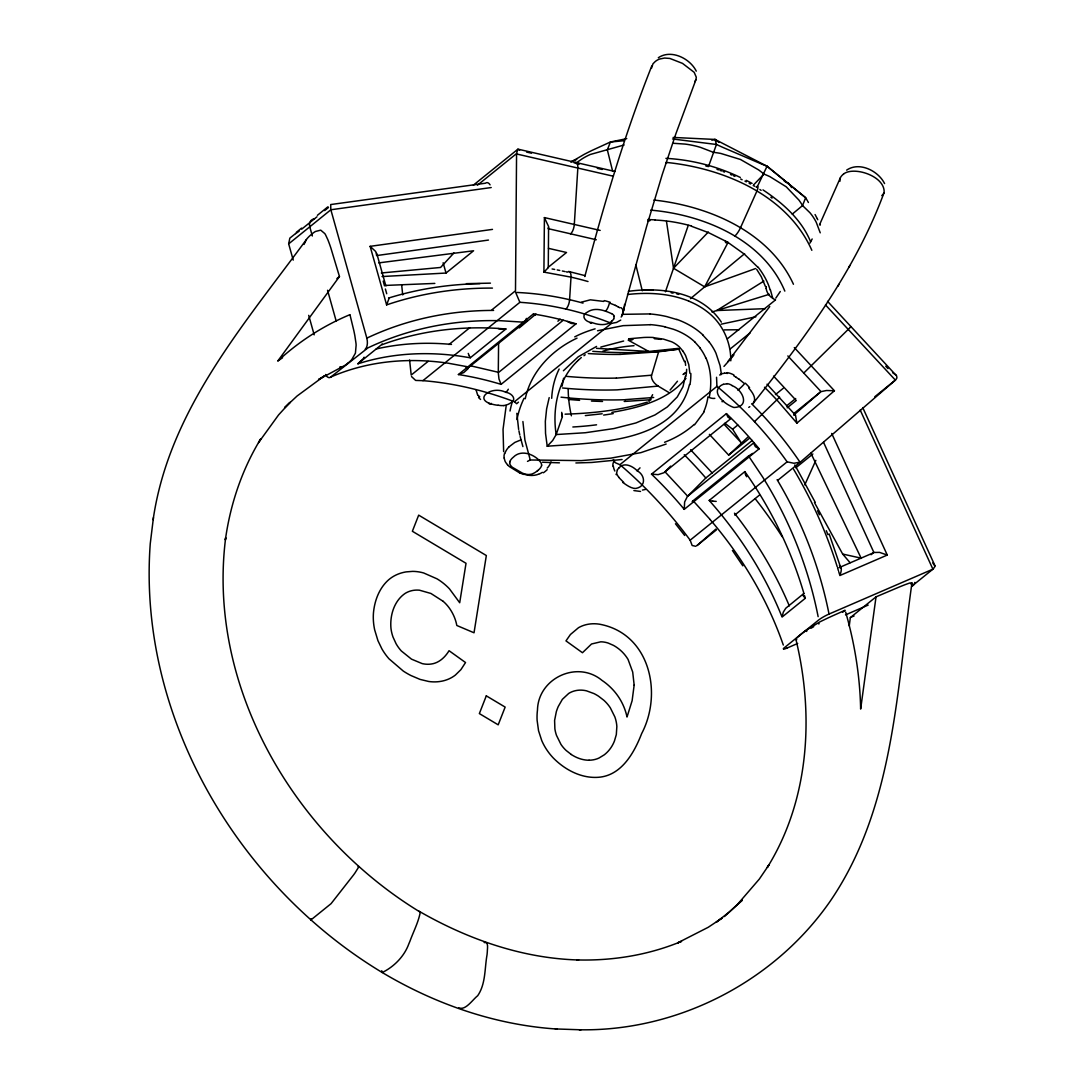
<?xml version="1.0" encoding="UTF-8"?>
<svg xmlns="http://www.w3.org/2000/svg" width="1084" height="1084" viewBox="0 0 1084 1084"><rect width="100%" height="100%" fill="white"/><g stroke="black" fill="none" stroke-linecap="round" stroke-linejoin="round"><path stroke-width="1.5" d="M548.274 267.558L548.585 226.488L544.412 217.667L543.911 272.111L571.011 277.138A366.419 309.807 59.2 0 1 588.016 281.528M382.096 343.872L382.002 344.495M498.586 343.438L498.288 372.273L470.551 365.796M389.224 297.992L386.595 304.821L370.132 246.339L492.488 229.388M794.287 347.585L834.423 390.755L796.889 423.139L795.507 415.199L767.025 384.197M754.017 443.966L755.385 446.676L759.166 448.817L684.234 509.358A336.826 270.919 51.1 0 0 651.498 474.155L726.416 413.614A336.826 270.919 51.1 0 1 759.166 448.817M579.249 1029.746L580.997 1029.8C678.665 1030.979 774.545 981.386 830.195 901.211C893.934 808.027 896.549 690.955 911.956 582.962L910.018 582.962A20.203 2.629 -28.7 0 0 909.069 583.246L905.492 584.52A94.782 12.317 -28.7 0 0 899.029 587.108L876.035 596.85L850.33 617.623L849.26 625.888M509.751 462.854L509.995 461.486M541.539 465.131L541.512 464.087A10.691 5.894 22.9 0 0 538.409 459.887M548.572 227.315L548.084 228.629L596.281 239.754M381.758 970.722L382.259 972.524C434.792 1003.852 494.087 1024.61 555.306 1028.933L556.946 1029.001M766.252 286.582L766.225 288.439M623.815 310.769L624.574 304.374M153.196 519.724L153.454 517.542C169.849 409.44 244.008 324.672 306.393 239.55L307.639 237.992A73.305 38.401 84.7 0 1 311.122 234.659L312.49 233.534A79.322 41.558 84.7 0 1 315.444 231.475L320.715 230.147L324.834 233.629A20.203 10.583 84.7 0 1 325.62 234.943L327.829 239.672A94.782 49.661 84.7 0 1 330.837 247.911L339.468 276.528L277.734 361.108C298.723 341.568 323.222 325.85 349.658 314.78M153.454 517.542L150.256 543.653C137.465 715.291 236.597 884.856 382.259 972.524C393.993 966.765 404.318 956.373 408.844 943.825A96.124 23.78 -59.2 0 0 410.009 941.048C413.492 931.481 418.438 922.213 420.28 912.159C294.685 835.778 206.624 687.134 225.675 537.664L225.364 539.94C230.296 504.277 242.003 469.48 260.824 438.735L258.548 442.597L278.574 414.928L290.078 402.34L284.591 407.692L297.111 395.985L324.387 375.904L318.56 379.536L344.698 365.484A76.408 40.027 84.7 0 0 347.639 363.411L348.316 362.869M876.035 596.85L860.642 709.085C859.978 676.267 854.72 643.598 845.642 612.067M685.359 376.216L683.001 386.69L677.27 396.947L667.283 406.974L654.98 414.942L635.915 422.95L613.842 428.573L585.346 432.733L556.173 434.548L552.704 440.456L547.217 446.242L545.537 433.41L545.333 421.324L546.621 408.912L549.195 397.625M651.443 68.333L652.988 63.78L655.129 61.639A32.276 17.439 21.4 0 1 659.478 59.064L664.587 58.048L669.858 58.441L682.514 63.387L694.194 72.343L696.294 77.235L695.969 79.566L675.874 133.793L662.27 174.483L646.633 226.434L622.338 314.319M476.012 389.684L477.57 394.806M562.108 386.121L563.599 378.208M689.465 384.481C675.576 443.451 595.075 442.435 547.217 446.242M911.956 583.029L911.102 584.262M716.551 377.286L716.931 386.378A334.753 289.455 52.1 0 1 754.478 421.676A334.78 289.482 52.1 0 1 787.106 461.838L793.922 463.261L799.992 462.163A342.707 295.905 52.1 0 0 762.174 414.671A342.693 295.891 52.1 0 0 751.632 403.763M506.147 406.012L503.044 429.332L503.64 451.635M622.948 313.059L623.029 312.585A17.872 7.1 6.1 0 0 622.812 311.013M525.252 398.776C530.943 371.378 552.203 349.671 577.027 338.14M584.818 276.569C603.653 205.337 624.533 134.538 651.769 66.016M304.035 244.456L306.393 239.55M504.494 453.451L504.046 455.646A16.68 11.734 24.9 0 0 504.263 458.085M678.936 349.102L658.638 351.785L651.647 375.186L616.43 378.14M535.957 314.008L519.263 327.924M562.339 416.798L562.027 414.264L562.339 416.798L556.173 434.548C552.217 408.953 557.718 380.321 576.837 361.704M665.427 291.786L688.259 225.377M708.462 166.624L716.456 144.484L715.061 139.443L673.137 137.424M364.088 357.192L363.696 358.113M756.957 187.437L767.066 166.245L715.061 139.443L711.795 140.161M843.569 174.063A32.276 17.439 21.4 0 0 840.534 177.41L819.518 224.808M843.528 174.036C853.636 165.933 885.303 176.001 884.11 192.532C855.127 270.973 804.545 338.235 753.258 403.262L752.581 404.061M518.477 402.15L516.675 403.722L514.466 401.757A334.658 251.813 44.3 0 0 422.936 380.66L415.646 380.43L411.513 376.554M840.317 177.912L839.87 181.353M468.166 368.059L467.746 368.845M804.775 484.887L815.846 460.361M363.614 358.276L357.937 363.763L381.094 345.024L387.015 342.91A339.102 288.466 46.1 0 1 497.935 328.411L505.943 328.98L470.293 357.788L463.031 356.595A339.102 254.523 55 0 0 363.154 362.205L357.856 363.804M311.149 918.798L310.81 920.031L331.067 903.663L353.492 875.032A96.097 11.477 -48.3 0 0 355.024 872.905L358.98 866.59L358.059 866.672M666.497 221.448L673.516 268.263L704.668 286.853L728.082 242.342M617.365 469.941L616.633 473.003A8.889 4.932 37.1 0 0 618.856 477.258M809.965 243.114L812.173 238.968M648.95 401.568L652.636 394.671M614.181 460.619L613.07 463.383A17.872 11.436 39.7 0 0 612.88 466.174M704.166 411.852L694.587 424.779M694.749 81.788L695.969 79.566M613.707 318.886L614.194 316.433M848.799 267.341L849.883 265.472M837.986 286.135L839.016 284.347M622.758 482.448C623.896 482.908 632.541 490.618 637.907 487.895C646.294 485.063 644.465 474.616 637.446 470.998M376.704 255.363L375.701 251.529L370.132 246.339M548.125 267.843L543.911 272.111M467.611 369.075L463.789 372.571L458.397 374.536L533.314 313.994A336.826 270.919 51.1 0 1 576.01 323.818L501.079 384.359A336.826 270.919 51.1 0 0 458.397 374.536M775.805 298.114L780.29 291.501M803.434 593.924L803.312 595.943L805.317 598.273L782.065 617.053L783.298 612.175L785.764 608.246L803.8 593.531M769.748 306.542L727.933 361.528M753.258 403.262C757.038 398.072 752.011 391.947 748.705 387.991M685.969 378.33C668.083 400.375 638.639 407.774 611.823 412.367M563.409 370.755L578.246 356.785L596.566 346.433M670.075 390.077L677.486 381.216M723.963 366.406L731.497 357.91A7.967 0.677 -45.6 0 0 733.827 354.929M683.11 374.522L685.589 372.557M453.911 252.965L440.592 267.463L381.338 272.978M673.516 268.263L708.313 232.044M753.543 184.958L763.976 174.09A102.56 89.552 -19.4 0 1 769.965 176.678L786.252 186.814L798.922 200.079A92.154 80.46 -19.4 0 1 802.553 205.567L809.938 212.735A101.91 70.853 -28.7 0 1 816.238 222.261L820.236 232.83M670.657 466.106L664.993 471.784L687.676 496.187L705.806 478.003L752.269 440.47M709.383 434.345L728.665 455.09L747.621 437.353M577.284 361.257L578.192 360.376M618.964 467.895C624.343 461.716 632.812 466.242 637.406 470.971M508.735 447.055L514.832 442.421L521.011 439.86M612.067 320.837C607.311 326.027 598.463 325.065 592.135 322.585A7.954 2.696 -72.3 0 1 590.252 323.018M578.382 360.186L581.322 357.53M419.034 911.224C467.434 939.083 522.203 958.446 578.639 959.977L576.891 959.923C612.555 960.925 648.517 955.085 681.538 941.359L677.771 942.823L708.218 927.294L722.378 917.877L716.239 922.199L729.573 911.766L742.147 900.235L736.998 904.977L759.288 879.124L768.895 864.991L767.364 867.376C809.355 799.816 814.301 715.006 795.846 639.14C796.51 638.042 797.567 637.256 798.488 636.389A76.408 9.932 -28.7 0 1 801.157 634.154L801.835 633.598A70.731 9.2 -28.7 0 1 805.737 630.563L819.734 621.959A24.268 3.157 -28.7 0 1 821.469 621.091L827.702 618.097A100.053 13.008 -28.7 0 1 832.146 616.051L845.114 610.265L842.58 612.311M724.41 916.563L742.147 900.235M570.875 162.153L583.991 154.47A145.039 17.276 -18.5 0 1 591.823 150.513L610.414 142.004L626.769 138.644M538.409 470.117L536.919 471.35M683.448 374.183L684.505 373.424M715.928 529.046L696.917 545.631L716.483 529.832M793.867 414.969L820.574 391.934L794.45 413.045M620.739 320.092L616.539 322.436L611.484 323.357A334.78 283.33 59.4 0 0 519.873 302.314L515.645 292.409A342.707 289.753 59.2 0 1 583.029 303.113M690.481 298.642L744.6 253.697M792.255 214.131L802.553 205.567L805.629 197.722L767.066 166.245A104.05 8.062 23.5 0 1 760.914 163.752L723.109 147.505A93.481 7.236 23.5 0 1 716.456 144.484L672.568 138.969M803.759 373.045L851.048 326.623L850.384 327.016M754.478 421.676L779.613 397.178L778.935 397.516M296.298 232.369L301.569 228.101M317.382 215.323L327.937 206.8M299.157 231.19L295.607 233.616M301.704 229.13L317.002 216.773M324.644 210.594L328.479 207.505M293.222 260.106L288.669 243.859L330.864 209.768L491.215 187.546M336.894 278.602L339.468 276.528M473.396 185.147L517.773 149.307L519.67 150.12M477.448 185.201L516.567 153.589L517.773 149.307M382.042 276.542L446.012 273.046L473.586 250.77L378.75 262.884M524.561 322.246L500.7 320.715A341.338 295.024 44.2 0 0 367.896 347.896L330.728 377.069L333.005 376.08A341.338 249.618 56.1 0 1 448.207 363.208L469.115 367.056L527.163 320.336M428.139 361.365L411.202 375.064L409.603 360.037M449.006 344.509L469.86 327.653M492.028 309.739L515.496 290.783L516.567 153.969L613.314 176.218M548.328 267.192L566.512 252.491L548.436 248.331M422.923 380.66L519.873 302.314M563.26 320.2L498.274 372.706L498.979 378.98L501.079 384.359M514.466 401.757L611.484 323.357M727.31 338.845L775.548 299.862M730.44 348.763L750.196 332.802M613.314 459.589L615.292 462.692L619.885 464.697L716.931 386.378M730.995 418.505L663.869 472.759L658.178 474.629L651.498 474.155M724.871 423.207L732.594 429.223L737.784 425.036M775.426 394.617L783.217 388.316M786.605 405.85L795.697 398.506M728.665 455.09L749.451 438.288M787.147 407.841L796.239 400.497L773.542 376.08M753.922 442.706L687.405 496.458L684.641 501.946L684.234 509.358M692.188 501.621A7.886 1.03 -28.7 0 1 693.042 500.794L748.543 455.971L762.702 477.123A341.338 277.951 63.4 0 1 818.135 616.674M781.754 616.268L779.464 610.726A339.102 267.287 42.3 0 0 714.884 506.973L709.221 500.429L744.871 471.608L749.803 478.762A339.102 275.715 60.3 0 1 803.325 591.444L803.962 593.571M695.86 546.309L692.148 545.496L690.156 540.184L787.106 461.838M874.788 396.744L895.845 379.712L896.929 377.869L896.644 375.918L827.539 301.338M734.735 515.076L759.505 495.063M777.756 480.32L801.225 461.35L895.384 380.118L825.48 304.929M795.805 467.787L812.878 453.993M871.035 554.723L873.406 552.813A7.954 4.607 66.6 0 1 873.894 552.488L879.531 552.379L887.268 555.062L839.87 575.536C840.94 572.65 842.715 566.62 839.544 567.325M783.326 648.733A8.442 1.098 -28.7 0 1 784.206 647.839L818.759 619.926A8.442 1.098 -28.7 0 1 828.962 614.1M666.159 444.034L640.956 452.624L610.969 458.112L581.268 460.619L530.252 459.982L527.488 461.391M575.767 163.237L582.338 158.698A153.765 99.809 73.1 0 1 590.265 154.484L624.086 144.999M748.746 407.394L749.803 406.649M846.631 170.147C859.422 161.272 878.379 170.947 884.571 183.575M278.629 360.43L282.572 357.734M658.313 57.737C671.131 48.97 690.047 58.468 696.267 71.138M763.868 281.095L716.741 310.539L765.331 308.655M794.03 414.86L795.439 415.131M581.525 302.124L590.373 299.821L603.707 301.42M535.225 314.997L533.382 314.075M295.404 233.697L289.834 238.141L288.669 243.859M852.173 616.81L850.33 617.623M853.108 616.417L854.043 616.01M838.989 567.677L873.406 552.813M845.493 614.872L868.176 605.075M786.849 648.137L797.702 643.449M538.558 474.142L536.81 474.792A18.225 13.428 18.4 0 1 523.857 474.169M571.973 161.164L576.715 159.416M484.169 942.552C489.087 941.251 487.217 949.123 487.299 951.86A96.097 34.864 -70.7 0 1 487.041 954.76C484.575 968.364 485.849 983.852 477.705 995.695C472.583 999.678 465.402 1010.938 458.817 1007.781M704.668 286.853L755.589 268.547M600.807 347.07L623.652 341.026M386.554 304.916C420.551 293.303 456.554 287.87 492.448 288.1M723.313 384.319L727.025 383.804M645.454 489.44L642.419 490.063M711.958 312.002L769.274 294.306M647.324 402.11C620.739 410.321 592.826 413.289 565.103 414.169M342.029 366.704L339.848 366.92M597.555 330.755L623.164 325.647L650.034 324.726M721.199 324.17L755.9 316.785M505.849 329.008L501.906 329.346M503.803 405.646L507.746 404.508A28.618 13.807 9.2 0 0 510.388 403.058C517.786 399.454 511.336 392.869 505.822 392.34A7.954 3.13 -70.2 0 0 508.315 389.224M628.72 338.791L643.842 337.463A78.875 47.208 20.6 0 1 653.408 337.476M376.527 255.58L488.464 240.065M679.18 349.075L656.592 351.528L633.652 352.585A359.617 194.28 21.4 0 1 592.772 351.338M796.767 639.668L795.791 639.533M602.203 413.776L585.333 415.592M622.081 459.494L591.701 462.475L575.889 462.963M658.638 351.785L620.048 354.414M678.299 348.384L648.774 351.46L596.471 348.343M653.706 397.489L625.319 399.63M627.528 294.509C648.042 292.165 669.451 293.263 688.76 301.095M628.381 291.339C661.497 286.759 701.565 291.935 721.334 322.124M647.771 221.109L648.246 221.055A10.881 9.851 62.6 0 0 649.926 220.662M651.118 399.711L624.208 401.459M576.01 323.818L571.132 323.425L567.488 321.528M724.627 373.235L721.768 373.682A41.043 23.74 52.2 0 0 720.535 374.129M385.999 285.404L434.833 283.412M466.418 283.656L490.442 283.141M640.522 491.445L633.883 490.578M643.923 290.051L653.029 289.984L651.85 289.984M724.261 329.888L739.058 329.753M673.286 143.278L685.291 144.104A101.91 92.465 60.9 0 1 700.44 147.356L713.38 152.329A92.154 87.167 14.8 0 1 720.779 153.44L740.453 159.47L758.529 169.849A102.56 97.004 14.8 0 1 763.976 174.09M561.742 414.224L561.729 412.327M647.853 219.524L654.939 219.849M555.306 1028.933L580.997 1029.8M591.444 401.066L602.528 401.473M542.42 462.218L559.439 462.841M665.861 163.115L666.565 163.156M650.644 210.133C703.326 214.618 763.217 239.388 784.83 291.108M665.915 158.345C691.673 159.741 717.066 166.299 740.318 177.451M730.02 418.465L727.879 417.069L726.443 413.695M650.075 313.926L622.379 314.333A41.043 15 -4.4 0 1 621.796 315.146M653.462 337.666L663.543 339.143L671.673 341.785A18.387 10.677 20.3 0 1 677.934 345.715A21.26 12.425 20.2 0 1 679.356 346.921L682.703 350.823M666.118 162.397C723.204 168.061 787.309 194.944 811.835 250.309M568.287 399.413L579.588 400.348M653.869 200.052C708.489 205.906 769.342 231.691 793.447 284.265M654.424 338.723L661.104 339.387M834.423 390.755L826.536 390.497L821.035 391.622L787.838 355.931M712.703 501.201L709.221 500.429M552.108 268.967L554.669 269.442M671.199 292.788L673.096 293.141M557.217 269.93L559.778 270.444M498.112 405.335C469.426 401.676 490.483 384.495 505.713 392.3M562.325 270.986L564.872 271.542M814.45 502.542L842.674 554.059L860.764 558.07M619.885 464.697L619.98 464.711A334.658 245.675 50.3 0 1 690.156 540.184M566.16 271.827L567.433 272.111A7.954 3.306 -77 0 1 571.011 277.138L569.588 299.699A7.954 3.306 -77 0 1 565.875 309.075M614.994 171.489L518.301 149.226M526.594 152.072L531.526 153.21M575.916 163.413L579.195 164.172M597.284 168.332L602.216 169.47M544.344 217.572L600.17 230.418M664.885 326.853L673.381 329.251A41.585 26.246 18.9 0 1 695.061 342.165M568.856 271.528L585.197 275.675M676.89 293.954L678.692 294.387M705.833 165.974L707.595 166.462M611.539 313.669C604.411 310.295 594.818 307.002 587.582 312.002C580.021 315.498 585.468 322.3 591.837 322.49M691.429 226.258L708.57 232.653L727.134 241.908M716.985 169.334L718.502 169.863M676.809 319.563L666.89 316.609A75.474 46.978 19.5 0 0 650.088 313.967M720.02 170.391L721.524 170.933M523.355 473.667L512.393 467.326A10.203 5.406 19.7 0 1 509.629 462.814M723.042 171.502L724.546 172.071M892.633 372.706L896.129 375.118M730.521 174.47L732.012 175.093M733.489 175.743L734.938 176.38M615.59 305.417L609.411 303.019A7.954 2.656 -72.6 0 1 605.536 311.162M520.117 473.207L509.697 466.798A25.65 17.9 13.9 0 1 507.488 464.86M740.697 179.036L742.12 179.727M784.274 181.177L788.786 183.467L791.618 187.559M744.952 181.123L746.361 181.841M746.253 180.35L752.079 183.386M749.139 183.291L750.534 184.023M733.882 375.904L736.117 377.178M628.164 340.119L648.774 351.46M753.272 185.513L754.64 186.272M618.097 306.731L619.791 307.802M775.412 299.97L772.743 298.385L770.439 289.916M668.747 392.422L658.151 386.094L617.148 389.861A339.644 183.494 21.4 0 1 562.488 387.977M732.106 385.647C742.73 389.576 750.548 406.947 733.936 407.489C726.253 405.091 710.318 393.302 720.806 385.606A28.618 16.531 34.5 0 1 723.34 384.346M727.703 242.247L744.356 254.157L757.797 267.206M759.857 189.51L761.117 190.35M762.973 189.89C782.621 202.925 801.374 219.402 810.588 241.664M571.254 754.478L566.119 750.453A28.645 23.035 51.1 0 1 560.929 744.342L556.526 735.453A33.482 26.924 51.1 0 1 554.886 728.882L554.601 720.44L556.322 711.727A66.097 53.17 51.1 0 1 558.26 706.511L562.366 699.343L568.693 693.448A31.707 25.501 51.1 0 1 572.433 691.592A32.588 26.206 51.1 0 1 576.498 690.481L577.88 690.278A29.661 23.848 51.1 0 1 586.471 690.82L593.978 693.584A41.639 33.482 51.1 0 1 598.531 696.199L603.883 700.305A31.937 25.691 51.1 0 1 610.319 707.811L614.858 716.917A32.899 26.463 51.1 0 1 616.85 726.565L616.322 734.6L614.438 741.022A47.859 38.496 51.1 0 1 604.276 754.816L598.91 758.082A32.683 26.287 51.1 0 1 589.073 760.209M738.949 379.061L744.532 383.682A7.954 1.165 -46.4 0 1 737.825 390.132M479.765 396.825L478.993 396.216M715.061 139.443L718.922 142.37M770.873 197.22L772.038 198.115M932.755 562.948L935.072 566.322L933.134 569.073L829.03 614.059A349.156 284.293 63.1 0 0 777.092 479.67M538.612 459.806C532.027 453.491 520.483 449.779 513.301 457.245A35.203 18.631 18.7 0 0 509.887 461.445M443.234 601.363L430.917 593.463L419.481 590.197A30.772 24.756 51.1 0 0 412.015 590.617A32.574 26.206 51.1 0 0 405.308 593.3C394.183 600.726 389.793 615.427 390.958 628.259A36.964 29.729 51.1 0 0 393.031 637.094L396.08 643.733A32.29 25.962 51.1 0 0 401.351 650.983L411.5 659.153L422.232 663.625A29.566 23.78 51.1 0 0 431.107 664.045C438.939 663.083 445.131 657.216 449.047 650.712L465.537 662.541L460.917 669.627L455.321 675.115A47.764 38.414 51.1 0 1 445.118 680.346A50.149 40.338 51.1 0 1 441.229 681.28A48.075 38.672 51.1 0 1 428.79 681.497L420.036 679.397L410.89 675.508A75.514 60.745 51.1 0 1 403.343 671.118L388.966 658.774A49.62 39.918 51.1 0 1 381.907 648.909L377.937 640.658L374.657 629.818A60.46 48.631 51.1 0 1 373.452 612.948C374.563 600.658 379.237 588.056 388.682 579.764A50.962 40.989 51.1 0 1 397.706 574.263L399.739 573.49A56.097 45.121 51.1 0 1 406.148 571.891L412.652 571.376A46.842 37.669 51.1 0 1 423.614 572.948L437.001 578.829A49.092 39.485 51.1 0 1 449.481 588.869L459.697 602.745L466.025 563.301L412.367 531.268L418.681 515.144L486.337 555.536L474.033 632.785L456.811 625.482A37.547 30.203 51.1 0 0 450.185 609.316A32.235 25.921 51.1 0 0 443.234 601.376M623.679 482.38L618.679 477.312M480.564 399.454L478.518 397.53M478.613 395.89L477.895 395.186M702.906 335.146L708.895 341.69M695.034 342.178L700.034 347.828M693.11 500.767L710.21 519.548M885.736 366.202L887.986 368.614M724.098 424.305L741.117 442.597L732.594 429.223M690.603 449.738L712.283 473.058M507.61 464.806L506.228 463.125A16.097 12.48 2.3 0 1 505.063 461.215L504.141 458.071M842.674 554.059L850.086 562.718M796.889 423.139L776.957 400.077A366.419 316.379 52.1 0 0 764.491 387.232M675.44 523.748L684.682 535.469M470.293 357.788L469.25 355.904M732.432 550.469L742.838 565.848M756.7 269.347L761.28 276.705L765.48 286.596M839.436 565.252L841.211 568.111M678.828 349.238L684.465 361.69M794.816 464.928L815.182 502.244M793.569 469.209C811.862 499.887 826.564 532.691 837.227 566.756M807.146 200.31L805.629 197.722L772.364 170.581A104.05 0.718 39.4 0 1 767.052 166.245M807.58 201.041L808.42 202.505M815.073 214.537L816.74 217.721M817.051 218.345L817.756 219.727M820.019 224.307L820.358 225.011M810.9 453.22L861.252 558.395M934.936 565.658L862.756 407.625M860.195 410.05L932.904 569.181L911.807 586.227A7.954 6.396 51.1 0 0 914.91 582.379M831.699 433.437L887.268 555.062M823.596 442.421L873.894 552.488M706.077 358.181C711.375 370.484 711.768 384.413 709.234 397.435A7.954 6.274 10.2 0 0 714.83 398.356M829.152 533.924L840.466 566.824M376.731 253.358L385.89 286.013M745.521 474.778L744.871 471.608M783.312 645.048L783.244 644.858A341.338 266.691 39.6 0 0 710.156 519.588M530.252 459.982L524.913 440.023L522.908 421.527M837.58 567.908L838.433 570.699M838.772 571.796L839.558 574.479M522.908 446.608L520.144 436.473M804.585 595.712L805.317 598.273M443.126 262.762L446.012 273.046M383.194 281.135L384.508 285.864M385.403 289.022L386.717 293.737M312.341 235.987L309.767 226.813A7.954 6.396 51.1 0 1 314.455 218.833M327.558 290.268L336.216 321.189M308.71 315.349L314.184 334.848M349.956 314.658L353.791 330.485A100.053 52.425 84.7 0 1 354.874 335.837L355.972 343.181A24.268 12.71 84.7 0 1 356.121 345.2L355.416 353.181L351.799 359.549A70.731 37.059 84.7 0 1 348.316 362.842M612.636 171.204L607.338 149.849L610.414 142.004A119.714 6.287 -8.6 0 0 622.162 140.879A127.248 6.68 -8.6 0 0 624.221 140.663M635.888 265.011L642.284 290.783M518.924 430.836L519.792 435.036M518.64 429.44L516.838 413.329M685.21 361.216L685.63 365.376M721.416 374.468L720.115 365.755L715.996 353.276A75.555 46.91 18.8 0 0 708.95 341.677M401.663 284.889L402.72 294.902M689.885 373.262L688.746 364.536L685.63 355.633A49.498 29.593 19 0 0 682.663 350.837M730.806 360.823C731.009 341.894 722.256 323.018 707.066 311.582A50.812 30.921 19.6 0 0 702.039 308.005A52.018 31.666 19.5 0 0 688.746 301.122M589.073 760.25A33.306 26.788 51.1 0 1 571.254 754.478M557.908 321.216A206.556 98.414 8 0 1 560.116 319.143M707.933 396.825A138.86 80.988 35 0 1 703.801 411.622M694.194 424.454A240.553 138.928 35.6 0 1 664.56 442.272M699.871 347.869A66.354 41.355 19.7 0 1 705.887 358.181M664.885 326.772A61.124 38.238 18.8 0 0 657.46 325.43A70.446 43.861 18.7 0 0 649.993 324.59M574.737 336.867A139.457 71.259 11 0 1 595.102 328.845M516.973 419.522A367.855 178.684 21 0 1 524.046 398.289M676.863 319.414A51.544 31.734 19.2 0 1 703.096 335.078M510.022 411.026A371.446 180.649 21.1 0 1 512.529 401.107M633.327 338.709A7.967 4.187 83.8 0 1 628.706 338.845M602.853 351.202A129.565 65.447 12.5 0 1 634.005 345.688M690.847 373.479A155.622 91.896 20.7 0 1 689.966 384.644M686.646 369.265A146.733 87.384 20.8 0 1 685.915 376.392M583.978 355.715A183.399 88.861 9.5 0 1 585.197 354.78M551.702 398.329A281.894 142.451 20.4 0 1 559.141 369.034M596.552 424.806A282.341 122.194 16.5 0 1 572.853 426.988M613.246 413.6A371.514 173.928 19.1 0 1 603.625 415.077M571.376 415.795A315.187 149.782 32.7 0 1 568.192 388.912M684.234 454.724A376.609 302.91 51.1 0 1 705.806 478.003M732.54 355.43A7.967 0.677 -45.6 0 1 733.556 354.698M734.464 513.193A346.975 273.656 42.5 0 1 789.315 605.888M755.114 498.626A379.644 299.414 42.5 0 1 782.201 536.743M786.903 648.096A8.442 1.098 -28.7 0 1 783.569 649.181M749.166 455.7A7.886 0.921 -29.8 0 1 752.662 453.41M716.199 501.377A10.054 5.325 -9.8 0 1 713.015 501.025M746.659 476.743A10.054 5.515 -66.2 0 1 745.792 474.535M817.593 510.781A381.311 310.444 62.8 0 1 819.409 514.724M826.293 530.686A381.311 310.444 62.8 0 1 827.919 534.71M806.171 631.484A15.908 2.073 -28.7 0 1 806.943 630.929M811.117 628.192A15.908 2.073 -28.7 0 1 813.705 626.66M818.691 623.937A15.908 2.073 -28.7 0 1 819.125 623.72M734.681 236.204A7.967 1.965 -59.1 0 0 740.399 227.952L756.835 191.245A7.967 1.965 -59.2 0 0 756.076 186.976M727.432 242.071A7.967 1.938 -59.3 0 1 725.535 241.122M655.048 220.038A103.888 56.124 21.4 0 1 691.443 225.973M772.784 298.29A12.615 11.463 64.7 0 1 766.131 288.439M758.122 267.179A107.059 57.845 21.4 0 1 770.114 289.862M620.048 354.414A340.471 184.687 21.8 0 1 588.3 353.56M625.373 399.711A357.923 193.358 21.4 0 1 561.024 397.178M658.164 385.999A9.81 6.558 43 0 1 651.43 375.078M616.389 378.072A331.365 179.158 21.6 0 1 566.39 376.351M617.352 469.928A28.618 16.545 34.5 0 1 618.991 467.909M640.021 467.841A7.954 0.691 -49 0 1 637.162 470.741M614.845 471.025A16.409 10.65 38 0 1 613.368 466.296M616.335 474.684A26.002 16.694 35 0 1 615.983 474.209M611.701 313.601A8.889 4.417 6.4 0 1 614.316 316.447M613.747 318.899A28.618 13.794 9.2 0 1 612.216 320.769M604.276 300.593A35.935 16.775 7.2 0 1 610.265 302.328M622.406 315.281A33.441 14.295 7.9 0 1 621.132 317.016M620.983 307.653A16.409 6.436 7.8 0 1 623.178 311.054M615.455 305.471A26.002 10.677 10 0 1 617.948 306.772M523.382 473.518A9.932 5.149 22.5 0 0 528.924 474.521L531.472 474.182A35.596 19.498 23.7 0 0 536.783 471.255M541.77 465.226A30.122 16.572 24.1 0 1 538.287 470.036M523.762 474.426A24.729 17.154 18.4 0 1 520.198 473.058M542.339 472.353A26.219 13.482 0.1 0 1 539.249 474.02M547.176 469.657A44.241 22.642 0 0 1 543.409 472.759M551.038 461.852A33.347 21.924 52.1 0 1 547.217 468.098M504.778 453.654A36.788 24.2 47.2 0 1 508.789 447.109M491.391 403.411A7.954 3.184 -70 0 1 488.478 402.733M503.708 405.538A8.889 3.943 8.1 0 1 498.193 405.172M883.894 193.033A32.276 17.439 21.4 0 1 881.793 195.621M726.957 383.628A8.889 5.406 36.4 0 1 732.174 385.538M723.489 400.985A7.954 1.125 -46.7 0 1 721.958 401.636M745.264 383.167A35.935 20.84 37 0 1 749.586 387.679M719.668 375.023A33.441 18.211 38 0 1 720.914 374.59M724.6 373.194A17.872 9.512 40.8 0 1 727.472 373.465M727.025 372.639A16.409 8.482 39.5 0 1 733.922 374.969M736.09 377.286A26.002 13.415 36.7 0 1 738.881 379.143M490.076 184.849A7.981 4.187 84.7 0 0 485.456 183.21L330.701 204.551L330.81 209.618L366.839 338.14A349.156 301.352 44.4 0 1 493.599 310.417M366.785 338.194A8.442 4.417 84.7 0 1 365.24 349.238M330.742 377.124A8.442 4.417 84.7 0 1 325.566 374.481M469.142 367.137A7.886 4.133 84.7 0 1 465.592 366.649M526.35 318.411A7.886 4.079 86.2 0 1 524.548 322.233M376.189 348.967A346.975 260.892 54.9 0 1 451.486 344.427M469.169 355.471A10.054 2.005 79.7 0 1 468.247 353.398M501.919 328.953A10.054 8.848 -46.8 0 1 498.084 328.52M388.519 298.073A381.311 328.682 44.6 0 1 479.887 283.669M574.263 163.034A7.954 3.306 -77 0 1 577.84 168.061L574.303 224.469A7.954 3.306 -77 0 1 570.591 233.846M634.154 685.088L632.121 700.725L627.013 717.025C624.709 705.955 619.032 695.698 610.983 687.771A49.173 39.552 51.1 0 0 601.986 680.386C577.325 659.844 538.179 678.15 537.474 710.006A63.861 51.354 51.1 0 0 537.108 720.277L538.545 730.738L541.743 740.575A47.601 38.279 51.1 0 0 546.702 749.708A49.051 39.458 51.1 0 0 553.233 757.919C564.967 769.87 581.458 778.61 598.571 777.282C621.552 775.507 634.208 752.77 641.66 733.583C663.11 692.717 649.506 633.097 599.181 624.14A42.75 34.376 51.1 0 0 588.246 624.235A42.601 34.268 51.1 0 0 578.504 627.704L570.428 634.506L565.97 640.888L582.46 652.731L591.539 643.991L600.712 641.823A26.788 21.544 51.1 0 1 608.273 643.097L613.395 645.346A34.729 27.94 51.1 0 1 616.715 647.378A31.49 25.325 51.1 0 1 628.056 659.411L632.704 672.066L634.154 685.088M486.309 695.847L479.358 713.584L498.193 724.83L505.144 707.093L486.309 695.847"/></g></svg>
